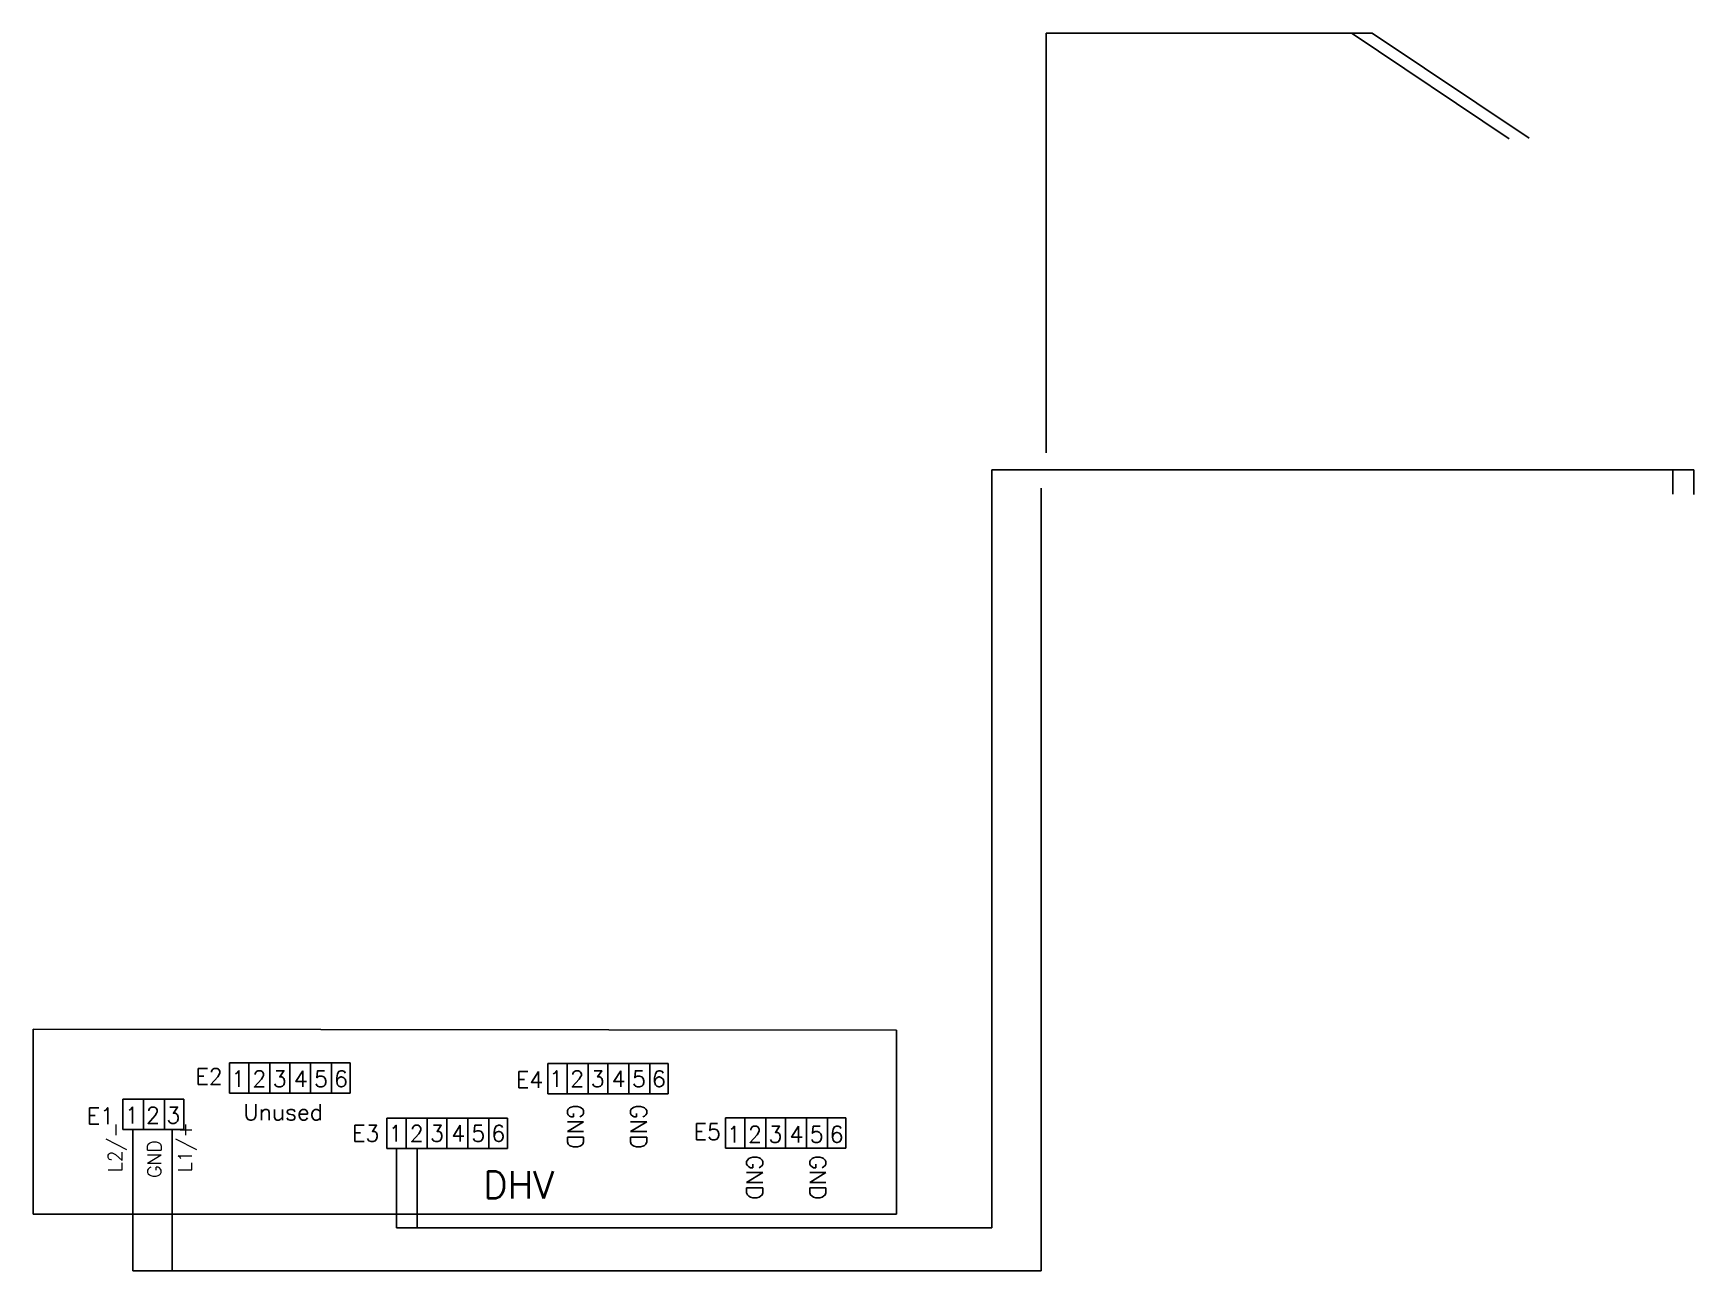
# Model space of a CAD drawing. Extents: x 322 to 1233, y 71 to 750.
import ezdxf

# ---------------------------------------------------------------- set-up
doc = ezdxf.new("R2010")
doc.units = 0
doc.header["$LTSCALE"] = 96
doc.header["$MEASUREMENT"] = 0
doc.layers.add('DHV', color=7, linetype='CONTINUOUS')
doc.styles.get("Standard").update_dxf_attribs({"font": 'ROMANS'})

msp = doc.modelspace()

# ---------------------------------------------------------------- linework, layer by layer
at = {"layer": 'DHV'}
for p, q in [((878.04, 520.04), (878.04, 750.33)), ((878.04, 750.33), (1056.73, 750.33)), ((1132.02, 692.41), (1045.9, 750.14)), ((1056.73, 750.33), (1142.9, 692.64)), ((848.08, 94.61), (848.08, 510.62)), ((848.08, 510.62), (1233.24, 510.62)), ((1221.68, 497.34), (1221.68, 510.58)), ((1233.24, 510.62), (1233.24, 497.13)), ((875.22, 71.04), (875.22, 500.6)), ((521.49, 94.61), (848.08, 94.61)), ((376.89, 71.04), (875.22, 71.04))]:
    msp.add_line(p, q, dxfattribs=at)
at = {"layer": 'DHV', "color": 0, "linetype": 'Continuous'}
for p, q in [((322.26, 102.2), (322.26, 203.64)), ((322.26, 203.64), (795.79, 203.14)), ((795.79, 203.14), (795.79, 102.2)), ((795.79, 102.2), (322.26, 102.2))]:
    msp.add_line(p, q, dxfattribs=at)
at = {"layer": 'DHV', "color": 7}
for p, q in [((430.01, 185.13), (496.1, 185.13)), ((604.59, 184.83), (670.68, 184.83))]:
    msp.add_line(p, q, dxfattribs=at)
at = {"layer": 'DHV', "color": 0}
for p, q in [((430.01, 185.13), (430.01, 168.55)), ((440.6, 185.13), (440.6, 168.55)), ((452.07, 185.13), (452.07, 168.55)), ((462.96, 185.13), (462.96, 168.55)), ((474.43, 185.13), (474.43, 168.55)), ((485.9, 185.13), (485.9, 168.55)), ((496.1, 185.13), (496.1, 168.55)), ((604.59, 184.83), (604.59, 168.25)), ((615.18, 184.83), (615.18, 168.25)), ((626.65, 184.83), (626.65, 168.25)), ((637.54, 184.83), (637.54, 168.25)), ((649.01, 184.83), (649.01, 168.25)), ((660.48, 184.83), (660.48, 168.25)), ((670.68, 184.83), (670.68, 168.25)), ((371.36, 165.16), (371.36, 148.59)), ((371.36, 165.16), (404.87, 165.16)), ((382.83, 165.16), (382.83, 148.59)), ((394.31, 165.16), (394.31, 148.59)), ((404.87, 165.16), (404.87, 148.59)), ((496.1, 168.55), (430.01, 168.55)), ((670.68, 168.25), (604.59, 168.25)), ((702.03, 155.01), (768.12, 155.01)), ((702.03, 155.01), (702.03, 138.43)), ((712.62, 155.01), (712.62, 138.43)), ((724.09, 155.01), (724.09, 138.43)), ((734.98, 155.01), (734.98, 138.43)), ((746.45, 155.01), (746.45, 138.43)), ((757.92, 155.01), (757.92, 138.43)), ((768.12, 155.01), (768.12, 138.43)), ((404.5, 148.59), (371.36, 148.59)), ((376.89, 148.55), (376.89, 71.04)), ((398.53, 148.19), (398.53, 71.04)), ((516.31, 154.77), (582.41, 154.77)), ((516.31, 154.77), (516.31, 138.19)), ((526.9, 154.77), (526.9, 138.19)), ((538.38, 154.77), (538.38, 138.19)), ((549.26, 154.77), (549.26, 138.19)), ((560.73, 154.77), (560.73, 138.19)), ((572.21, 154.77), (572.21, 138.19)), ((582.41, 154.77), (582.41, 138.19)), ((582.41, 138.19), (516.31, 138.19)), ((521.49, 138.31), (521.49, 94.61)), ((532.98, 138.31), (532.98, 94.61)), ((768.12, 138.43), (702.03, 138.43))]:
    msp.add_line(p, q, dxfattribs=at)

# ---------------------------------------------------------------- texts
at = {"layer": 'DHV', "color": 7}
for s, height, p in [('E2', 8.94, (411.28, 173.23)), ('1', 8.94, (430.9, 171.93)), ('2', 8.94, (442.45, 171.93)), ('3', 8.94, (453.66, 171.93)), ('4', 8.94, (465.24, 171.93)), ('5', 8.94, (476.33, 171.93)), ('6', 8.94, (487.26, 171.93)), ('E4', 8.94, (587.16, 171.44)), ('1', 8.94, (605.28, 171.93)), ('2', 8.94, (616.83, 171.93)), ('3', 8.94, (628.04, 171.93)), ('4', 8.94, (639.62, 171.93)), ('5', 8.94, (650.7, 171.93)), ('6', 8.94, (661.64, 171.93)), ('E1', 8.94, (351.7, 151.58)), ('1', 8.94, (372.55, 151.95)), ('2', 8.94, (384.1, 151.95)), ('3', 8.94, (395.31, 151.95)), ('Unused', 8.94, (437.48, 153.64)), ('E3', 8.94, (497.23, 142)), ('1', 8.94, (517.24, 141.97)), ('2', 8.94, (528.79, 141.97)), ('3', 8.94, (540, 141.97)), ('4', 8.94, (551.59, 141.97)), ('5', 8.94, (562.67, 141.97)), ('6', 8.94, (573.6, 141.97)), ('E5', 8.94, (684.65, 142.9)), ('1', 8.94, (702.81, 141.48)), ('2', 8.94, (714.37, 141.48)), ('3', 8.94, (725.58, 141.48)), ('4', 8.94, (737.16, 141.48)), ('5', 8.94, (748.24, 141.48)), ('6', 8.94, (759.17, 141.48)), ('DHV', 14.875, (569.04, 110.79))]:
    msp.add_text(s, height=height, dxfattribs=at).set_placement(p)
for p in [(615.28, 162.45), (649.87, 162.45), (713.65, 134.54), (748.23, 134.54)]:
    msp.add_text('GND', height=8.94, rotation=270, dxfattribs=at).set_placement(p)
at = {"layer": 'DHV', "color": 0}
for s, p in [('L2/-', (371, 125.1)), ('L1/+', (409.27, 125.1)), ('GND', (392.54, 122.07))]:
    msp.add_text(s, height=7.54, rotation=90, dxfattribs=at).set_placement(p)

doc.saveas('drawing.dxf')
